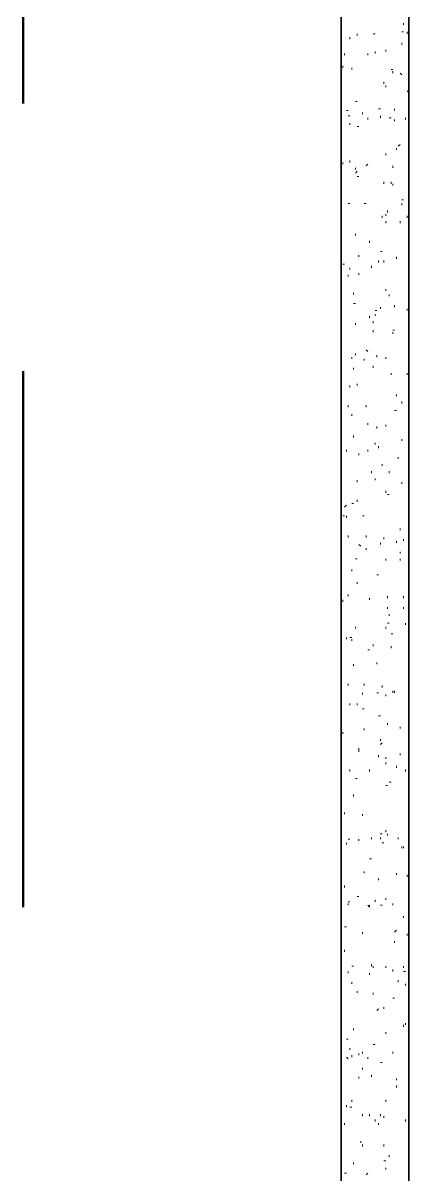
# Model space of a CAD drawing. Header units: inches. Extents: x 5 to 516, y -193 to 129.
# Drawn here: x 20.626 to 20.866, y -190.274 to -189.557 of the extents above; entities that cross this region are included whole.
import ezdxf

# ---------------------------------------------------------------- set-up
doc = ezdxf.new("R2010")
doc.units = ezdxf.units.IN
doc.header["$MEASUREMENT"] = 0
doc.layers.add('PDF7_Geometry', color=7, linetype='Continuous')

msp = doc.modelspace()

# ---------------------------------------------------------------- linework, layer by layer
at = {"layer": 'PDF7_Geometry', "lineweight": 35}
msp.add_lwpolyline([(20.8235494, -190.8535622), (20.8235494, -184.9157836), (20.8657716, -184.9157836), (20.8657716, -190.8535622)], close=True, dxfattribs=at)
at = {"layer": 'PDF7_Geometry', "lineweight": 50}
for points in [[(20.6257729, -189.6068955), (20.6257729, -189.2735622)], [(20.6257729, -190.1068956), (20.6257729, -189.7735622)]]:
    msp.add_lwpolyline(points, dxfattribs=at)
at = {"layer": 'PDF7_Geometry', "lineweight": 15}
for points in [[(20.8624401, -189.5580066), (20.8624401, -189.5568955)], [(20.8335501, -189.5646733), (20.8335501, -189.5635622)], [(20.8435508, -189.563562), (20.8446619, -189.563562)], [(20.8624401, -189.5624509), (20.861329, -189.5624509)], [(20.86466, -189.563562), (20.86466, -189.5624509)], [(20.8291058, -189.5668955), (20.8291058, -189.5657843)], [(20.8613279, -189.5702287), (20.8613279, -189.5691175)], [(20.8257738, -189.5768953), (20.8257738, -189.5757842)], [(20.8402188, -189.5757843), (20.8402188, -189.5768954)], [(20.844663, -189.5746732), (20.844663, -189.5757843)], [(20.8513272, -189.5746732), (20.8513272, -189.5735621)], [(20.8246616, -189.5846731), (20.8246616, -189.583562)], [(20.830218, -189.5857844), (20.830218, -189.5846733)], [(20.8546638, -189.5857844), (20.8557749, -189.5857844)], [(20.8557714, -189.5880066), (20.8557714, -189.5868954)], [(20.8502195, -189.5946732), (20.8502195, -189.5935621)], [(20.8602157, -189.5880066), (20.8613268, -189.5891177)], [(20.8513272, -189.5968954), (20.8513272, -189.5957843)], [(20.86466, -189.5991178), (20.8657711, -189.6002289)], [(20.8335501, -189.6057842), (20.832439, -189.6057842)], [(20.8235494, -189.6113398), (20.8235494, -189.6124509)], [(20.8279937, -189.6113398), (20.8268825, -189.6113398)], [(20.8279937, -189.6146733), (20.8291048, -189.6146733)], [(20.8368822, -189.6135622), (20.8368822, -189.6124511)], [(20.8479951, -189.6102287), (20.846884, -189.6102287)], [(20.8479951, -189.6146733), (20.8479951, -189.6157844)], [(20.8568836, -189.6113398), (20.8568836, -189.6102287)], [(20.8291058, -189.6202289), (20.8291058, -189.6191178)], [(20.8335501, -189.62134), (20.8346612, -189.62134)], [(20.8402188, -189.6168954), (20.8402188, -189.6157843)], [(20.8546638, -189.6157843), (20.8535526, -189.6157843)], [(20.8568836, -189.6168954), (20.8568836, -189.6180065)], [(20.8635523, -189.6157843), (20.8635523, -189.6168955)], [(20.8579958, -189.6357844), (20.8579958, -189.6346733)], [(20.8602157, -189.6324509), (20.8591046, -189.633562)], [(20.8246616, -189.6446732), (20.8246616, -189.6435621)], [(20.8291058, -189.6435621), (20.8291058, -189.642451)], [(20.8513272, -189.6391176), (20.8513272, -189.6380065)], [(20.8324379, -189.6480067), (20.8324379, -189.6468956)], [(20.8335501, -189.6491177), (20.832439, -189.6502288)], [(20.8402188, -189.6446732), (20.8391077, -189.6457843)], [(20.8557714, -189.6468953), (20.8557714, -189.6457842)], [(20.8346623, -189.6524509), (20.8335512, -189.6524509)], [(20.8502195, -189.6568955), (20.8502195, -189.6557844)], [(20.8546638, -189.6557844), (20.8546638, -189.6568955)], [(20.8557714, -189.6580065), (20.8557714, -189.6568954)], [(20.8291058, -189.6691178), (20.8279947, -189.6691178)], [(20.8391066, -189.6691178), (20.8379955, -189.6691178)], [(20.8613279, -189.6668954), (20.862439, -189.6668954)], [(20.8613279, -189.6702288), (20.8613279, -189.6691177)], [(20.8491073, -189.6780066), (20.8491073, -189.6768955)], [(20.8513272, -189.6768955), (20.8513272, -189.6757844)], [(20.8524394, -189.6746731), (20.8524394, -189.673562)], [(20.86466, -189.6768955), (20.86466, -189.6780066)], [(20.8235494, -189.6846733), (20.8235494, -189.6835621)], [(20.8513272, -189.6813398), (20.8513272, -189.6802287)], [(20.8602157, -189.6813398), (20.8602157, -189.6802287)], [(20.8324379, -189.6891175), (20.8324379, -189.6880064)], [(20.8413264, -189.6935621), (20.8413264, -189.692451)], [(20.8235494, -189.7024509), (20.8235494, -189.7013398)], [(20.8346623, -189.7013398), (20.8346623, -189.7024509)], [(20.8491073, -189.6991177), (20.8479962, -189.6991177)], [(20.8257738, -189.7068954), (20.8246627, -189.7068954)], [(20.8424386, -189.7080065), (20.8424386, -189.7091176)], [(20.8468829, -189.7057844), (20.8468829, -189.7046732)], [(20.8502195, -189.7057844), (20.8502195, -189.7046732)], [(20.8579958, -189.7035622), (20.8579958, -189.7024511)], [(20.8279937, -189.7135621), (20.8279937, -189.7146732)], [(20.8291058, -189.7091176), (20.8291058, -189.7102287)], [(20.8346623, -189.7135621), (20.8346623, -189.712451)], [(20.8513272, -189.7224509), (20.8513272, -189.723562)], [(20.8313302, -189.7257844), (20.8313302, -189.7246733)], [(20.8535516, -189.7268955), (20.8535516, -189.7257843)], [(20.8324379, -189.73134), (20.8313268, -189.73134)], [(20.8457707, -189.7357843), (20.8446596, -189.7357843)], [(20.8479951, -189.7346732), (20.8479951, -189.7335621)], [(20.8568836, -189.7335621), (20.8568836, -189.732451)], [(20.86466, -189.7346732), (20.86466, -189.7357843)], [(20.8324379, -189.7446731), (20.8324379, -189.743562)], [(20.8413264, -189.7402288), (20.8413264, -189.7391177)], [(20.8435508, -189.743562), (20.8435508, -189.7424509)], [(20.844663, -189.7391178), (20.844663, -189.7380066)], [(20.8435508, -189.7491176), (20.8435508, -189.7480065)], [(20.8557714, -189.7502287), (20.8557714, -189.7491176)], [(20.8568836, -189.7480066), (20.8557725, -189.7480066)], [(20.830218, -189.7657845), (20.830218, -189.7646734)], [(20.8324379, -189.7635621), (20.8324379, -189.7624509)], [(20.8379944, -189.7668955), (20.8379944, -189.7657844)], [(20.8391066, -189.7602289), (20.8402177, -189.76134)], [(20.8457707, -189.7646731), (20.8457707, -189.763562)], [(20.8513272, -189.7646731), (20.8513272, -189.7657842)], [(20.8313302, -189.7724509), (20.8313302, -189.7713397)], [(20.8435508, -189.7713398), (20.8435508, -189.7702287)], [(20.8546638, -189.7757843), (20.8546638, -189.7746732)], [(20.86466, -189.7746733), (20.86466, -189.7757844)], [(20.8291058, -189.782451), (20.8291058, -189.7835621)], [(20.8335501, -189.78134), (20.8335501, -189.7824511)], [(20.8279937, -189.7957844), (20.8279937, -189.7946733)], [(20.8391066, -189.7946733), (20.8391066, -189.7957844)], [(20.8579958, -189.7880066), (20.8579958, -189.7891177)], [(20.8613279, -189.7924509), (20.8613279, -189.793562)], [(20.830218, -189.80134), (20.830218, -189.8002289)], [(20.8568836, -189.7980065), (20.8579947, -189.7980065)], [(20.8402188, -189.8068953), (20.8402188, -189.8057842)], [(20.8457707, -189.8080067), (20.8457707, -189.8091178)], [(20.8513272, -189.8068953), (20.8513272, -189.8080064)], [(20.8313302, -189.8146733), (20.8313302, -189.8135622)], [(20.8613279, -189.8168955), (20.8613279, -189.8157844)], [(20.826886, -189.8235622), (20.826886, -189.822451)], [(20.8402188, -189.8235622), (20.8402188, -189.822451)], [(20.844663, -189.8191176), (20.844663, -189.8180065)], [(20.8468829, -189.82134), (20.8468829, -189.8202289)], [(20.8346623, -189.8246732), (20.8346623, -189.8257843)], [(20.859108, -189.8280064), (20.859108, -189.8268953)], [(20.8424386, -189.8368955), (20.8424386, -189.8357844)], [(20.8491073, -189.832451), (20.8491073, -189.8313399)], [(20.8535516, -189.8368955), (20.8535516, -189.8357844)], [(20.8335501, -189.8413398), (20.8335501, -189.8424509)], [(20.844663, -189.8413398), (20.844663, -189.8402287)], [(20.8613279, -189.8435622), (20.8613279, -189.8424511)], [(20.8513272, -189.8491178), (20.8513272, -189.8480067)], [(20.8524394, -189.8502289), (20.8535505, -189.8502289)], [(20.826886, -189.8568955), (20.8257749, -189.8580067)], [(20.8313302, -189.8557842), (20.8302191, -189.8557842)], [(20.8335501, -189.8546731), (20.8335501, -189.853562)], [(20.8246616, -189.8635622), (20.8257727, -189.8635622)], [(20.826886, -189.8646733), (20.826886, -189.8635622)], [(20.8368822, -189.8635622), (20.8379933, -189.8635622)], [(20.8602157, -189.872451), (20.8602157, -189.8713399)], [(20.8279937, -189.8757842), (20.8279937, -189.8768953)], [(20.8391066, -189.8768956), (20.8391066, -189.8757845)], [(20.8479951, -189.8813398), (20.8479951, -189.8802287)], [(20.8502195, -189.8780067), (20.8502195, -189.8768955)], [(20.8579958, -189.8802288), (20.8579958, -189.8791177)], [(20.8624401, -189.8780067), (20.8624401, -189.8791178)], [(20.8346623, -189.8813398), (20.8357734, -189.882451)], [(20.8391066, -189.8846733), (20.8391066, -189.8835622)], [(20.8602157, -189.8868955), (20.8602157, -189.8857844)], [(20.8335501, -189.8902287), (20.832439, -189.8902287)], [(20.8513272, -189.89134), (20.8513272, -189.8902289)], [(20.8602157, -189.89134), (20.8602157, -189.8902289)], [(20.830218, -189.8980067), (20.830218, -189.8968956)], [(20.8457707, -189.9002288), (20.8468818, -189.9002288)], [(20.8335501, -189.9057844), (20.8335501, -189.9046733)], [(20.8246616, -189.9157843), (20.8246616, -189.9168954)], [(20.8279937, -189.9135622), (20.8279937, -189.9124511)], [(20.8413264, -189.9146732), (20.8413264, -189.9157844)], [(20.8524394, -189.9135622), (20.8524394, -189.9146733)], [(20.8624401, -189.9146732), (20.8624401, -189.9135621)], [(20.8524394, -189.9202289), (20.8524394, -189.92134)], [(20.8624401, -189.9213399), (20.8624401, -189.9202288)], [(20.8524394, -189.9302287), (20.8535505, -189.9302287)], [(20.8535516, -189.9257845), (20.8535516, -189.9246734)], [(20.8635523, -189.9302287), (20.8635523, -189.9313398)], [(20.8324379, -189.9335622), (20.8324379, -189.9324511)], [(20.8513272, -189.9335622), (20.8513272, -189.9324511)], [(20.8546638, -189.9368954), (20.8557749, -189.9368954)], [(20.826886, -189.9391175), (20.826886, -189.9402287)], [(20.830218, -189.9391175), (20.8291069, -189.9391175)], [(20.830218, -189.9402289), (20.830218, -189.94134)], [(20.8435508, -189.9435621), (20.8435508, -189.9446732)], [(20.8546638, -189.9457842), (20.8546638, -189.9446731)], [(20.8413264, -189.9468956), (20.8402153, -189.9468956)], [(20.8457707, -189.9557844), (20.8457707, -189.9546733)], [(20.8279937, -189.9680067), (20.8279937, -189.9691178)], [(20.8368822, -189.9746733), (20.8368822, -189.9735622)], [(20.8379944, -189.9691177), (20.8379944, -189.9680066)], [(20.8468829, -189.973562), (20.8457718, -189.973562)], [(20.8491073, -189.9702288), (20.8491073, -189.9691177)], [(20.8557714, -189.9724509), (20.8557714, -189.973562)], [(20.8568836, -189.9724509), (20.8568836, -189.973562)], [(20.8291058, -189.98134), (20.8291058, -189.9802289)], [(20.8335501, -189.98134), (20.8335501, -189.9802289)], [(20.8513272, -189.9757844), (20.8513272, -189.9746733)], [(20.8379944, -189.9835622), (20.8368833, -189.9835622)], [(20.8479951, -189.9880067), (20.846884, -189.9880067)], [(20.8524394, -189.993562), (20.8524394, -189.9924509)], [(20.8602157, -189.9957844), (20.8602157, -189.9946733)], [(20.8246616, -189.9991176), (20.8246616, -189.9980065)], [(20.8379944, -189.9968955), (20.8379944, -189.9957844)], [(20.8479951, -190.0035622), (20.8479951, -190.0024511)], [(20.8235494, -190.0080065), (20.8235494, -190.0068953)], [(20.8346623, -190.0091178), (20.8346623, -190.0080067)], [(20.8346623, -190.0102289), (20.8346623, -190.0091178)], [(20.8491073, -190.0046733), (20.8479962, -190.0057844)], [(20.8468829, -190.0135621), (20.8468829, -190.012451)], [(20.8513272, -190.0135621), (20.8513272, -190.0146732)], [(20.8513272, -190.0180066), (20.8513272, -190.0168955)], [(20.8602157, -190.012451), (20.8602157, -190.0113399)], [(20.8291058, -190.0224509), (20.8291058, -190.0213398)], [(20.8413264, -190.0224509), (20.8413264, -190.0213398)], [(20.8579958, -190.0191177), (20.8579958, -190.0202288)], [(20.8635523, -190.0224509), (20.8635523, -190.0213398)], [(20.8324379, -190.0268954), (20.833549, -190.0268954)], [(20.8546638, -190.0291176), (20.8535526, -190.0291176)], [(20.8313302, -190.0380067), (20.8313302, -190.0368955)], [(20.8513272, -190.03134), (20.8524383, -190.03134)], [(20.8257738, -190.0491176), (20.8257738, -190.0480065)], [(20.8368822, -190.0502287), (20.8368822, -190.0491175)], [(20.8513272, -190.0591178), (20.8513272, -190.0602289)], [(20.826886, -190.0668955), (20.826886, -190.0680066)], [(20.8291058, -190.0646734), (20.8279947, -190.0646734)], [(20.8346623, -190.0657844), (20.8346623, -190.0646733)], [(20.8424386, -190.0646734), (20.8424386, -190.0635623)], [(20.8479951, -190.0613399), (20.8491062, -190.0613399)], [(20.8479951, -190.063562), (20.8479951, -190.0646731)], [(20.8502195, -190.0668955), (20.8491084, -190.0668955)], [(20.8524394, -190.062451), (20.8524394, -190.0613398)], [(20.859108, -190.063562), (20.859108, -190.0646731)], [(20.8613279, -190.0702287), (20.8613279, -190.0691176)], [(20.8624401, -190.0702287), (20.8624401, -190.0691176)], [(20.8235494, -190.0791178), (20.8235494, -190.0802289)], [(20.8424386, -190.0768954), (20.8413275, -190.0768954)], [(20.8379944, -190.0857845), (20.8379944, -190.0846734)], [(20.8579958, -190.0868955), (20.8579958, -190.0857844)], [(20.86466, -190.0868955), (20.86466, -190.0880066)], [(20.8257738, -190.0946733), (20.8257738, -190.0935622)], [(20.8468829, -190.0902287), (20.8468829, -190.0891176)], [(20.8335501, -190.1002289), (20.8346612, -190.1002289)], [(20.844663, -190.1035621), (20.844663, -190.102451)], [(20.8513272, -190.10134), (20.8513272, -190.1024511)], [(20.8279937, -190.1057842), (20.8279937, -190.1046731)], [(20.8291058, -190.1035621), (20.8279947, -190.1035621)], [(20.8402188, -190.1057842), (20.8413299, -190.1068953)], [(20.8413264, -190.1068956), (20.8413264, -190.1057845)], [(20.8491073, -190.1057842), (20.8479962, -190.1057842)], [(20.8557714, -190.1057842), (20.8557714, -190.1046731)], [(20.8624401, -190.1135622), (20.8624401, -190.1124511)], [(20.826886, -190.1191176), (20.8257749, -190.1191176)], [(20.8368822, -190.1235621), (20.8368822, -190.122451)], [(20.8579958, -190.12134), (20.8568847, -190.1224511)], [(20.86466, -190.1246732), (20.86466, -190.1235621)], [(20.8568836, -190.1291177), (20.8568836, -190.1280066)], [(20.8257738, -190.1346733), (20.8257738, -190.1335622)], [(20.8313302, -190.1435622), (20.8302191, -190.1435622)], [(20.8424386, -190.1435622), (20.8424386, -190.142451)], [(20.8435508, -190.1446732), (20.8435508, -190.1435621)], [(20.8513272, -190.1435622), (20.8513272, -190.1446733)], [(20.8557714, -190.1468954), (20.8557714, -190.1457842)], [(20.8624401, -190.1446732), (20.8624401, -190.1435621)], [(20.8279937, -190.1480067), (20.8279937, -190.1468956)], [(20.8413264, -190.1491178), (20.8413264, -190.1480067)], [(20.859108, -190.153562), (20.859108, -190.1524509)], [(20.8624401, -190.1468954), (20.8635512, -190.1468954)], [(20.830218, -190.1546734), (20.830218, -190.1535623)], [(20.8335501, -190.1602287), (20.8335501, -190.1591176)], [(20.8435508, -190.1613398), (20.8435508, -190.1602287)], [(20.8635523, -190.1557845), (20.8635523, -190.1546733)], [(20.8557714, -190.1635622), (20.8568825, -190.1635622)], [(20.8468829, -190.1702289), (20.8457718, -190.17134)], [(20.8502195, -190.1702289), (20.8502195, -190.1691178)], [(20.8624401, -190.1813398), (20.8624401, -190.1802287)], [(20.8635523, -190.1802288), (20.8635523, -190.1791176)], [(20.8313302, -190.1824512), (20.8313302, -190.1835623)], [(20.8513272, -190.1857844), (20.8513272, -190.1846733)], [(20.8279937, -190.1891176), (20.8268825, -190.1891176)], [(20.8291058, -190.1946732), (20.8291058, -190.1957843)], [(20.8435508, -190.192451), (20.8446619, -190.192451)], [(20.826886, -190.2002288), (20.8279971, -190.2013399)], [(20.830218, -190.2002288), (20.830218, -190.1991177)], [(20.8346623, -190.1991177), (20.8346623, -190.1980066)], [(20.8368822, -190.1980067), (20.8368822, -190.1968955)], [(20.8402188, -190.2013399), (20.8402188, -190.2002287)], [(20.8557714, -190.1968956), (20.8557714, -190.1980067)], [(20.8368822, -190.2080065), (20.8368822, -190.2068954)], [(20.8479951, -190.2035623), (20.8491062, -190.2035623)], [(20.8346623, -190.2135621), (20.8346623, -190.212451)], [(20.8424386, -190.21134), (20.8424386, -190.2124511)], [(20.8579958, -190.2146732), (20.8579958, -190.2135621)], [(20.8579958, -190.2180067), (20.8579958, -190.2191178)], [(20.826886, -190.23134), (20.826886, -190.2302289)], [(20.8291058, -190.23134), (20.830217, -190.23134)], [(20.830218, -190.2280066), (20.830218, -190.2268955)], [(20.8513272, -190.2280066), (20.8513272, -190.2268955)], [(20.8368822, -190.2368954), (20.8368822, -190.2357843)], [(20.8413264, -190.2368954), (20.8413264, -190.2357843)], [(20.844663, -190.2391178), (20.844663, -190.2402289)], [(20.8479951, -190.2368954), (20.8479951, -190.2357843)], [(20.8502195, -190.2380067), (20.8502195, -190.2368956)], [(20.8635523, -190.2402289), (20.8635523, -190.2391177)], [(20.8257738, -190.242451), (20.8257738, -190.2413399)], [(20.8468829, -190.242451), (20.8468829, -190.2413399)], [(20.8357745, -190.2524511), (20.8357745, -190.2535623)], [(20.8368822, -190.2546733), (20.8368822, -190.2557844)], [(20.8502195, -190.2557843), (20.8502195, -190.2546732)], [(20.8313302, -190.2657845), (20.8313302, -190.2668956)], [(20.8513272, -190.2646732), (20.8502161, -190.2646732)], [(20.8535516, -190.26134), (20.8535516, -190.2624511)], [(20.826886, -190.2724509), (20.8257749, -190.2724509)], [(20.8402188, -190.2724509), (20.8391077, -190.273562)], [(20.8513272, -190.2702288), (20.8513272, -190.2691177)]]:
    msp.add_lwpolyline(points, dxfattribs=at)
msp.add_lwpolyline([(20.8313302, -189.9557843), (20.8313302, -189.9568954)], close=True, dxfattribs=at)

doc.saveas('drawing.dxf')
